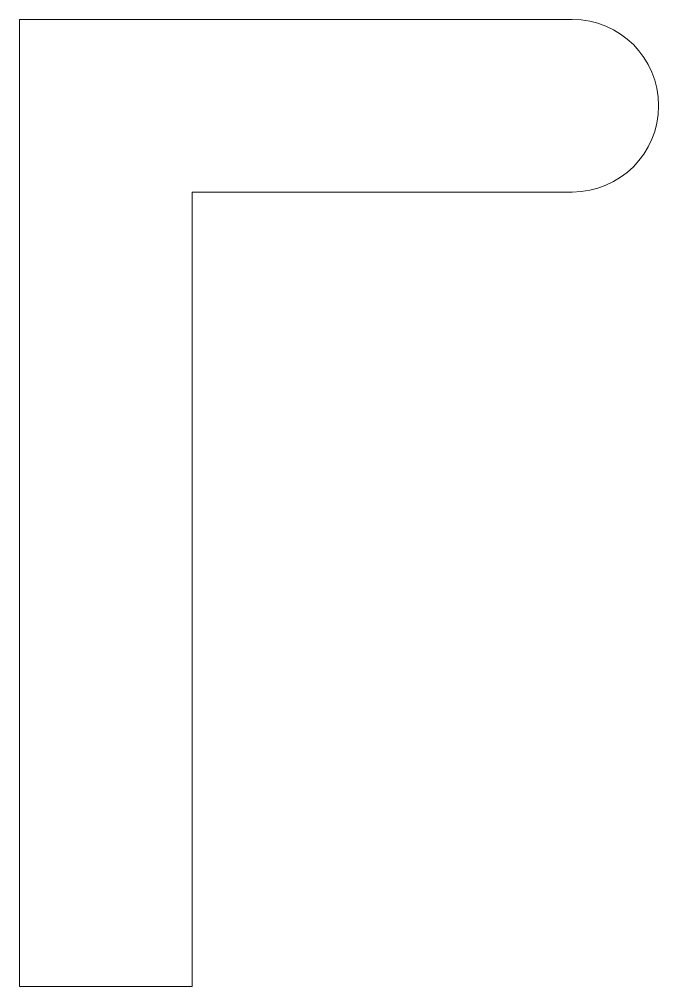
# Model space of a CAD drawing. Header units: millimetres. Extents: x 6.8 to 10.5, y 4.9 to 10.5.
import ezdxf

# ---------------------------------------------------------------- set-up
doc = ezdxf.new("R2010")
doc.units = ezdxf.units.MM
doc.layers.get('0').update_dxf_attribs({"linetype": 'CONTINUOUS', "lineweight": 0})

msp = doc.modelspace()

# ---------------------------------------------------------------- linework, layer by layer
for p, q in [((10, 10.5), (6.8, 10.5)), ((6.8, 10.5), (6.8, 4.9)), ((7.8, 4.9), (7.8, 9.5)), ((7.8, 9.5), (10, 9.5)), ((6.8, 4.9), (7.8, 4.9))]:
    msp.add_line(p, q)
msp.add_arc((10, 10), 0.5, 270, 90)

doc.saveas('drawing.dxf')
